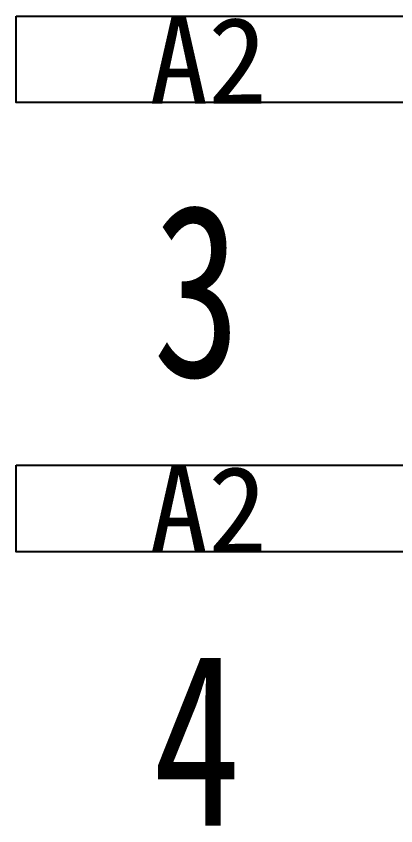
# Model space of a CAD drawing. Extents: x 9732137 to 18866768, y -962146 to 246094.
# Drawn here: x 9732137 to 9776100, y 13553 to 107294 of the extents above; entities that cross this region are included whole.
import ezdxf
from ezdxf.enums import TextEntityAlignment as Align

# ---------------------------------------------------------------- set-up
doc = ezdxf.new("R2010")
doc.units = 0
doc.header["$LTSCALE"] = 1000
for name, color, linetype in [('S_BEAMDIMLOCAL', 7, 'CONTINUOUS'), ('SIGN', 4, 'CONTINUOUS'), ('柱', 2, 'CONTINUOUS')]:
    doc.layers.add(name, color=color, linetype=linetype)
doc.styles.add('黑体', font='simhei.ttf')

msp = doc.modelspace()

# ---------------------------------------------------------------- linework, layer by layer
at = {"layer": '柱'}
for points in [[(9732136.8, 107293.7), (9777056.8, 107293.7), (9777056.8, 97293.7), (9732136.8, 97293.7)], [(9732136.8, 55293.7), (9777056.8, 55293.7), (9777056.8, 45293.7), (9732136.8, 45293.7)]]:
    msp.add_lwpolyline(points, close=True, dxfattribs=at)

# ---------------------------------------------------------------- texts
at = {"layer": 'S_BEAMDIMLOCAL', "color": 4, "style": '黑体'}
for p in [(9754364, 97179.8), (9754364, 45179.8)]:
    msp.add_text('A2', height=10000, dxfattribs=at).set_placement(p, align=Align.CENTER)
at = {"layer": 'SIGN', "color": 2, "style": '黑体', "width": 0.75}
for s, p in [('3', (9753066.9, 65553.2)), ('4', (9753066.9, 13553.2))]:
    msp.add_text(s, height=20000, dxfattribs=at).set_placement(p, align=Align.CENTER)

doc.saveas('drawing.dxf')
